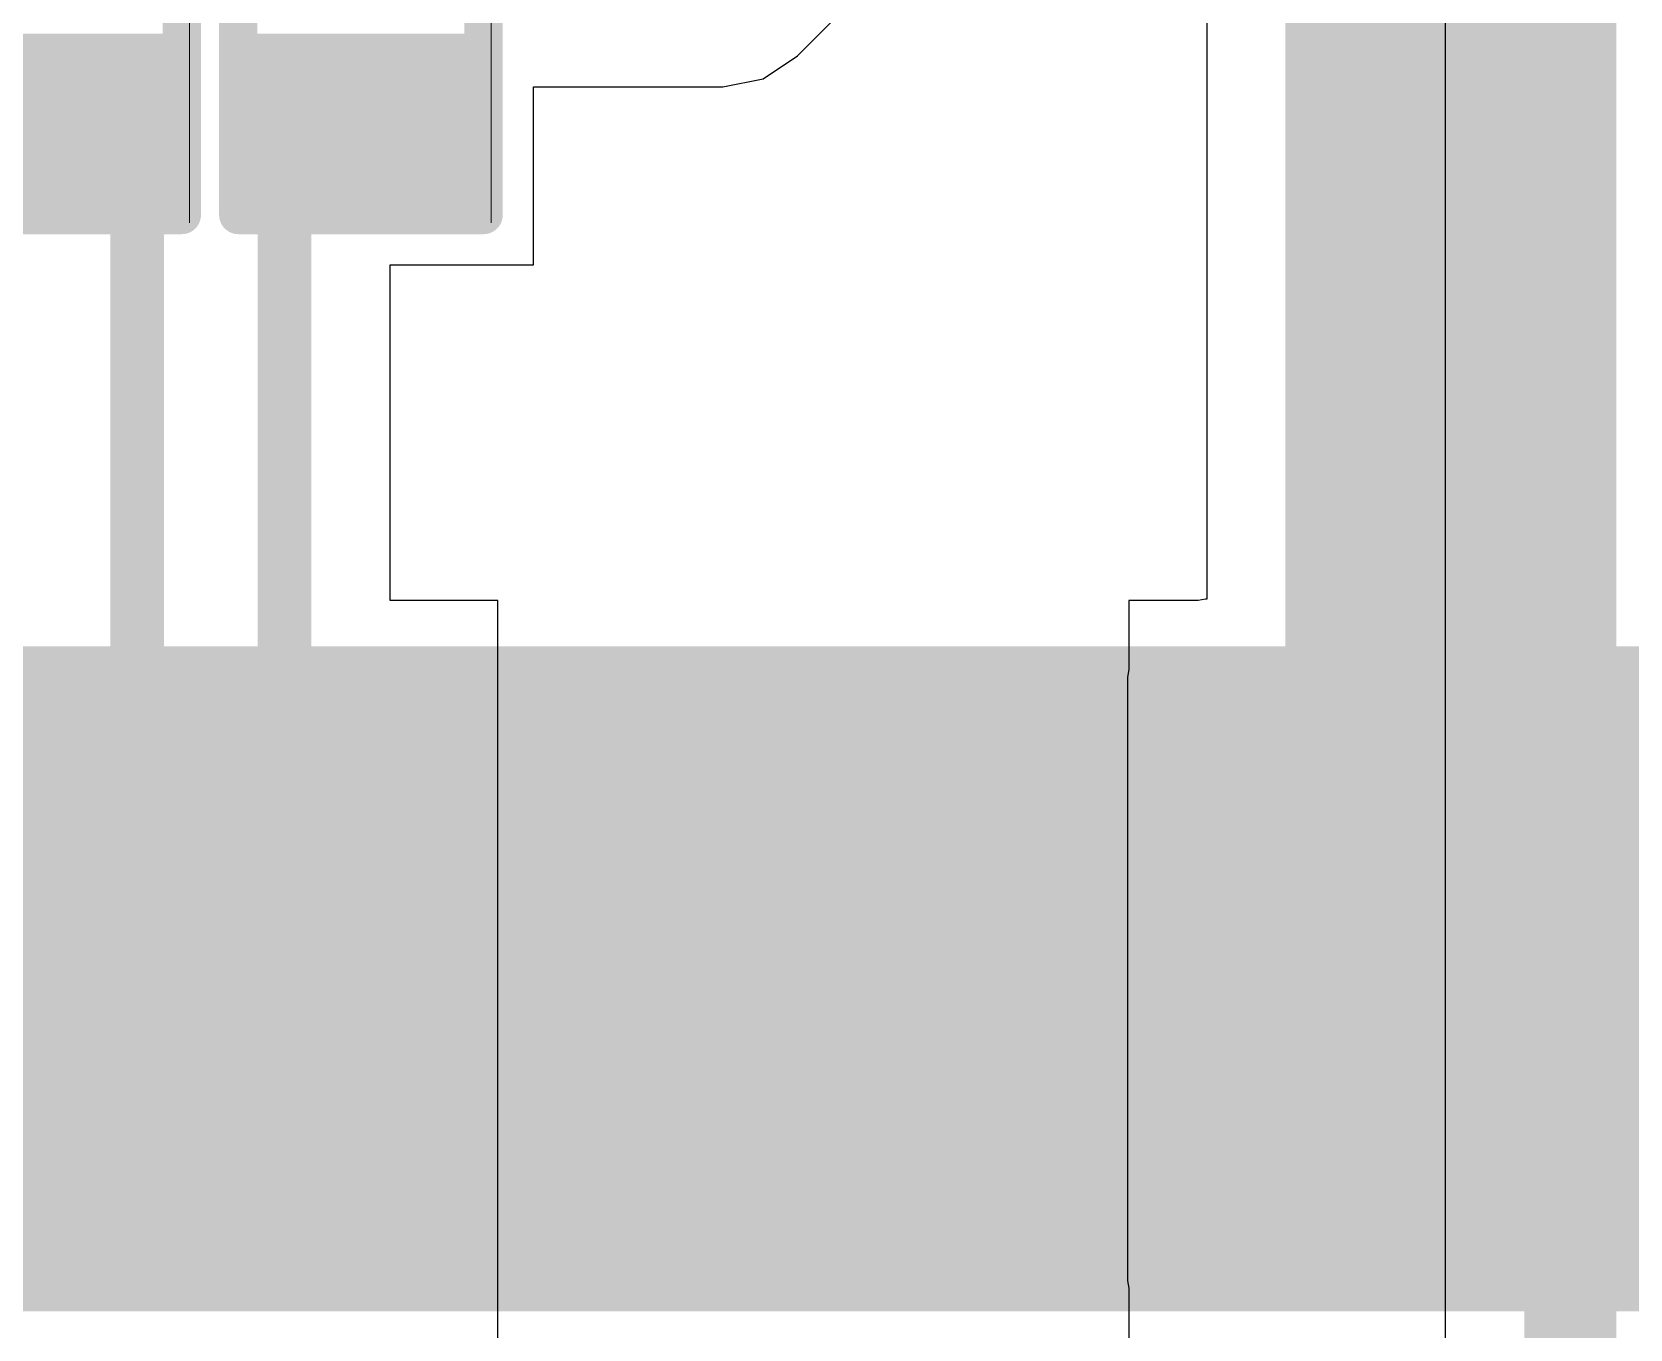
# Model space of a CAD drawing. Header units: inches. Extents: x -18 to 237, y -41 to 211.
# Drawn here: x 64.75 to 70.05, y 61.02 to 65.32 of the extents above; entities that cross this region are included whole.
import ezdxf

# ---------------------------------------------------------------- set-up
doc = ezdxf.new("R2010")
doc.units = ezdxf.units.IN
for name, color, linetype in [('Bottom Layer', 5, 'Continuous'), ('Top Layer', 1, 'Continuous'), ('Top Overlay', 2, 'Continuous'), ('Top Paste', 8, 'Continuous'), ('Top Solder', 216, 'Continuous')]:
    doc.layers.add(name, color=color, linetype=linetype)

# ---------------------------------------------------------------- blocks, each defined once
blk = doc.blocks.new('R___0402_37')
at = {"layer": 'Top Layer'}
for points in [[(-0.6985, -0.3175), (-0.6985, 0.3175), (-0.2413, 0.3175), (-0.2413, -0.3175)], [(0.2413, -0.3175), (0.2413, 0.3175), (0.6985, 0.3175), (0.6985, -0.3175)]]:
    blk.add_hatch(color=1, dxfattribs=at).paths.add_polyline_path(points)
at = {"layer": 'Top Paste'}
for points in [[(-0.6985, -0.3175), (-0.6985, 0.3175), (-0.2413, 0.3175), (-0.2413, -0.3175)], [(0.2413, -0.3175), (0.2413, 0.3175), (0.6985, 0.3175), (0.6985, -0.3175)]]:
    blk.add_hatch(color=8, dxfattribs=at).paths.add_polyline_path(points)
at = {"layer": 'Top Solder'}
for points in [[(-0.7535, -0.3725), (-0.7535, 0.3725), (-0.1863, 0.3725), (-0.1863, -0.3725)], [(0.1863, -0.3725), (0.1863, 0.3725), (0.7535, 0.3725), (0.7535, -0.3725)]]:
    blk.add_hatch(color=216, dxfattribs=at).paths.add_polyline_path(points)
at = {"layer": 'Top Overlay'}
for points in [[(-0.7874, 0.4064, 0.127, 0.127, 0), (0.7874, 0.4064, 0.127, 0.127, 0)], [(-0.7874, 0.4064, 0.127, 0.127, 0), (-0.7874, -0.4064, 0.127, 0.127, 0)], [(0.7874, 0.4064, 0.127, 0.127, 0), (0.7874, -0.4064, 0.127, 0.127, 0)], [(-0.7874, -0.4064, 0.127, 0.127, 0), (0.7874, -0.4064, 0.127, 0.127, 0)], [(-0.8128, -0.4318, 0.00323, 0.00323, 0), (0.8128, -0.4318, 0.00323, 0.00323, 0)]]:
    blk.add_lwpolyline(points, format="xyseb", dxfattribs=at)
for points in [[(-0.8191, 0.4064, 0.0635, 0.0635, 1), (-0.7556, 0.4064, 0.0635, 0.0635, 1)], [(-0.8191, 0.4064, 0.0635, 0.0635, 1), (-0.7556, 0.4064, 0.0635, 0.0635, 1)], [(0.7556, 0.4064, 0.0635, 0.0635, 1), (0.8191, 0.4064, 0.0635, 0.0635, 1)], [(0.7556, 0.4064, 0.0635, 0.0635, 1), (0.8191, 0.4064, 0.0635, 0.0635, 1)], [(-0.8191, -0.4064, 0.0635, 0.0635, 1), (-0.7556, -0.4064, 0.0635, 0.0635, 1)], [(-0.8191, -0.4064, 0.0635, 0.0635, 1), (-0.7556, -0.4064, 0.0635, 0.0635, 1)], [(0.7556, -0.4064, 0.0635, 0.0635, 1), (0.8191, -0.4064, 0.0635, 0.0635, 1)], [(0.7556, -0.4064, 0.0635, 0.0635, 1), (0.8191, -0.4064, 0.0635, 0.0635, 1)], [(-0.8136, -0.4318, 0.00161, 0.00161, 1), (-0.812, -0.4318, 0.00161, 0.00161, 1)], [(0.812, -0.4318, 0.00161, 0.00161, 1), (0.8136, -0.4318, 0.00161, 0.00161, 1)]]:
    blk.add_lwpolyline(points, format="xyseb", close=True, dxfattribs=at)
blk = doc.blocks.new('R___0402_38')
at = {"layer": 'Top Layer'}
for points in [[(-0.6985, -0.3175), (-0.6985, 0.3175), (-0.2413, 0.3175), (-0.2413, -0.3175)], [(0.2413, -0.3175), (0.2413, 0.3175), (0.6985, 0.3175), (0.6985, -0.3175)]]:
    blk.add_hatch(color=1, dxfattribs=at).paths.add_polyline_path(points)
at = {"layer": 'Top Paste'}
for points in [[(-0.6985, -0.3175), (-0.6985, 0.3175), (-0.2413, 0.3175), (-0.2413, -0.3175)], [(0.2413, -0.3175), (0.2413, 0.3175), (0.6985, 0.3175), (0.6985, -0.3175)]]:
    blk.add_hatch(color=8, dxfattribs=at).paths.add_polyline_path(points)
at = {"layer": 'Top Solder'}
for points in [[(-0.7535, -0.3725), (-0.7535, 0.3725), (-0.1863, 0.3725), (-0.1863, -0.3725)], [(0.1863, -0.3725), (0.1863, 0.3725), (0.7535, 0.3725), (0.7535, -0.3725)]]:
    blk.add_hatch(color=216, dxfattribs=at).paths.add_polyline_path(points)
at = {"layer": 'Top Overlay'}
for points in [[(-0.7874, 0.4064, 0.127, 0.127, 0), (0.7874, 0.4064, 0.127, 0.127, 0)], [(-0.7874, 0.4064, 0.127, 0.127, 0), (-0.7874, -0.4064, 0.127, 0.127, 0)], [(0.7874, 0.4064, 0.127, 0.127, 0), (0.7874, -0.4064, 0.127, 0.127, 0)], [(-0.7874, -0.4064, 0.127, 0.127, 0), (0.7874, -0.4064, 0.127, 0.127, 0)], [(-0.8128, -0.4318, 0.00323, 0.00323, 0), (0.8128, -0.4318, 0.00323, 0.00323, 0)]]:
    blk.add_lwpolyline(points, format="xyseb", dxfattribs=at)
for points in [[(-0.8191, 0.4064, 0.0635, 0.0635, 1), (-0.7556, 0.4064, 0.0635, 0.0635, 1)], [(-0.8191, 0.4064, 0.0635, 0.0635, 1), (-0.7556, 0.4064, 0.0635, 0.0635, 1)], [(0.7556, 0.4064, 0.0635, 0.0635, 1), (0.8191, 0.4064, 0.0635, 0.0635, 1)], [(0.7556, 0.4064, 0.0635, 0.0635, 1), (0.8191, 0.4064, 0.0635, 0.0635, 1)], [(-0.8191, -0.4064, 0.0635, 0.0635, 1), (-0.7556, -0.4064, 0.0635, 0.0635, 1)], [(-0.8191, -0.4064, 0.0635, 0.0635, 1), (-0.7556, -0.4064, 0.0635, 0.0635, 1)], [(0.7556, -0.4064, 0.0635, 0.0635, 1), (0.8191, -0.4064, 0.0635, 0.0635, 1)], [(0.7556, -0.4064, 0.0635, 0.0635, 1), (0.8191, -0.4064, 0.0635, 0.0635, 1)], [(-0.8136, -0.4318, 0.00161, 0.00161, 1), (-0.812, -0.4318, 0.00161, 0.00161, 1)], [(0.812, -0.4318, 0.00161, 0.00161, 1), (0.8136, -0.4318, 0.00161, 0.00161, 1)]]:
    blk.add_lwpolyline(points, format="xyseb", close=True, dxfattribs=at)
blk = doc.blocks.new('91304_99_052R2_105')
at = {"layer": 'Top Layer'}
for points in [[(5.7, 3.1), (5.1, 3.1), (5.1, 5.1), (5.7, 5.1)], [(6.5, 3.1), (5.9, 3.1), (5.9, 5.1), (6.5, 5.1)], [(7.3, 3.1), (6.7, 3.1), (6.7, 5.1), (7.3, 5.1)], [(8.1, 3.1), (7.5, 3.1), (7.5, 5.1), (8.1, 5.1)], [(8.9, 3.1), (8.3, 3.1), (8.3, 5.1), (8.9, 5.1)], [(9.7, 3.1), (9.1, 3.1), (9.1, 5.1), (9.7, 5.1)], [(10.5, 3.1), (9.9, 3.1), (9.9, 5.1), (10.5, 5.1)]]:
    blk.add_hatch(color=1, dxfattribs=at).paths.add_polyline_path(points)
at = {"layer": 'Top Paste'}
for points in [[(5.7, 3.1), (5.1, 3.1), (5.1, 5.1), (5.7, 5.1)], [(6.5, 3.1), (5.9, 3.1), (5.9, 5.1), (6.5, 5.1)], [(7.3, 3.1), (6.7, 3.1), (6.7, 5.1), (7.3, 5.1)], [(8.1, 3.1), (7.5, 3.1), (7.5, 5.1), (8.1, 5.1)], [(8.9, 3.1), (8.3, 3.1), (8.3, 5.1), (8.9, 5.1)], [(9.7, 3.1), (9.1, 3.1), (9.1, 5.1), (9.7, 5.1)], [(10.5, 3.1), (9.9, 3.1), (9.9, 5.1), (10.5, 5.1)]]:
    blk.add_hatch(color=8, dxfattribs=at).paths.add_polyline_path(points)
at = {"layer": 'Top Solder'}
for points in [[(5.8016, 2.9984), (4.9984, 2.9984), (4.9984, 5.2016), (5.8016, 5.2016)], [(6.6016, 2.9984), (5.7984, 2.9984), (5.7984, 5.2016), (6.6016, 5.2016)], [(7.4016, 2.9984), (6.5984, 2.9984), (6.5984, 5.2016), (7.4016, 5.2016)], [(8.2016, 2.9984), (7.3984, 2.9984), (7.3984, 5.2016), (8.2016, 5.2016)], [(9.0016, 2.9984), (8.1984, 2.9984), (8.1984, 5.2016), (9.0016, 5.2016)], [(9.8016, 2.9984), (8.9984, 2.9984), (8.9984, 5.2016), (9.8016, 5.2016)], [(10.6016, 2.9984), (9.7984, 2.9984), (9.7984, 5.2016), (10.6016, 5.2016)]]:
    blk.add_hatch(color=216, dxfattribs=at).paths.add_polyline_path(points)

msp = doc.modelspace()

# ---------------------------------------------------------------- hatches: boundary and pattern name
at = {"layer": 'Top Layer'}
for points in [[(66.2412, 61.1785), (68.4412, 61.1785), (68.4412, 63.1785), (66.2412, 63.1785)], [(68.6412, 61.1785), (70.0412, 61.1785), (70.0412, 63.1785), (68.6412, 63.1785)]]:
    msp.add_hatch(color=1, dxfattribs=at).paths.add_polyline_path(points)

# ---------------------------------------------------------------- linework, layer by layer
at = {"layer": 'Bottom Layer'}
msp.add_line((69.4356, 75.2482), (69.4356, 60.9208), dxfattribs=at)
msp.add_lwpolyline([(69.85, 54.8628, 0.3048, 0.3048, 0), (69.85, 75.4198, 0.3048, 0.3048, 0)], format="xyseb", dxfattribs=at)
at = {"layer": 'Top Layer'}
for p, q in [((68.6455, 73.5321), (68.6455, 63.4375)), ((67.2883, 65.2375), (67.862, 65.8112)), ((67.1749, 65.1617), (67.2883, 65.2375)), ((67.0411, 65.1351), (67.1749, 65.1617)), ((66.4135, 64.5449), (66.4135, 65.1351)), ((66.4135, 65.1351), (67.0411, 65.1351)), ((65.9385, 63.4325), (65.9385, 64.5449)), ((65.9385, 64.5449), (66.4135, 64.5449)), ((66.2952, 63.4325), (65.9385, 63.4325)), ((66.2952, 60.9245), (66.2952, 63.4325)), ((68.6162, 63.4325), (68.3872, 63.4325)), ((68.3872, 63.4325), (68.3872, 63.2035)), ((68.6412, 63.4375), (68.6162, 63.4325)), ((68.6455, 63.4375), (68.6412, 63.4375)), ((68.3872, 63.2035), (68.3822, 63.1785)), ((68.3822, 63.1785), (68.3822, 61.1785)), ((68.3822, 61.1785), (68.3872, 61.1535)), ((68.3872, 61.1535), (68.3872, 60.9245))]:
    msp.add_line(p, q, dxfattribs=at)
for points in [[(69.35, 61.6964, 0.889, 0.889, 0), (69.35, 86.228, 0.889, 0.889, 0)], [(64.842, 65.0275, 0.1778, 0.1778, 0), (64.9309, 65.0275, 0.1778, 0.1778, 0)], [(64.9309, 65.0275, 0.1778, 0.1778, 0), (65.0706, 64.8878, 0.1778, 0.1778, 0)], [(65.5888, 64.8632, 0.1778, 0.1778, 0), (65.7531, 65.0275, 0.1778, 0.1778, 0)], [(65.7531, 65.0275, 0.1778, 0.1778, 0), (65.842, 65.0275, 0.1778, 0.1778, 0)], [(65.0706, 64.7989, 0.1778, 0.1778, 0), (65.0706, 64.8878, 0.1778, 0.1778, 0)], [(65.5888, 62.3308, 0.1778, 0.1778, 0), (65.5888, 64.8632, 0.1778, 0.1778, 0)], [(65.0706, 64.7989, 0.1778, 0.1778, 0), (65.1001, 64.7694, 0.1778, 0.1778, 0)], [(65.1001, 62.3374, 0.1778, 0.1778, 0), (65.1001, 64.7694, 0.1778, 0.1778, 0)], [(64.9412, 62.1785, 0.1778, 0.1778, 0), (65.1001, 62.3374, 0.1778, 0.1778, 0)], [(65.5888, 62.3308, 0.1778, 0.1778, 0), (65.7412, 62.1785, 0.1778, 0.1778, 0)], [(67.273, 62.1103, 0.508, 0.508, 0), (67.3412, 62.1785, 0.508, 0.508, 0)]]:
    msp.add_lwpolyline(points, format="xyseb", dxfattribs=at)
for points in [[(64.7976, 65.0275, 0.0889, 0.0889, 1), (64.8865, 65.0275, 0.0889, 0.0889, 1)], [(64.8865, 65.0275, 0.0889, 0.0889, 1), (64.9754, 65.0275, 0.0889, 0.0889, 1)], [(64.8865, 65.0275, 0.0889, 0.0889, 1), (64.9754, 65.0275, 0.0889, 0.0889, 1)], [(65.7087, 65.0275, 0.0889, 0.0889, 1), (65.7976, 65.0275, 0.0889, 0.0889, 1)], [(65.7087, 65.0275, 0.0889, 0.0889, 1), (65.7976, 65.0275, 0.0889, 0.0889, 1)], [(65.7976, 65.0275, 0.0889, 0.0889, 1), (65.8865, 65.0275, 0.0889, 0.0889, 1)], [(65.0262, 64.8878, 0.0889, 0.0889, 1), (65.1151, 64.8878, 0.0889, 0.0889, 1)], [(65.0262, 64.8878, 0.0889, 0.0889, 1), (65.1151, 64.8878, 0.0889, 0.0889, 1)], [(65.5444, 64.8632, 0.0889, 0.0889, 1), (65.6333, 64.8632, 0.0889, 0.0889, 1)], [(65.5444, 64.8632, 0.0889, 0.0889, 1), (65.6333, 64.8632, 0.0889, 0.0889, 1)], [(65.0262, 64.7989, 0.0889, 0.0889, 1), (65.1151, 64.7989, 0.0889, 0.0889, 1)], [(65.0262, 64.7989, 0.0889, 0.0889, 1), (65.1151, 64.7989, 0.0889, 0.0889, 1)], [(65.0556, 64.7694, 0.0889, 0.0889, 1), (65.1445, 64.7694, 0.0889, 0.0889, 1)], [(65.0556, 64.7694, 0.0889, 0.0889, 1), (65.1445, 64.7694, 0.0889, 0.0889, 1)], [(65.0556, 62.3374, 0.0889, 0.0889, 1), (65.1445, 62.3374, 0.0889, 0.0889, 1)], [(65.0556, 62.3374, 0.0889, 0.0889, 1), (65.1445, 62.3374, 0.0889, 0.0889, 1)], [(65.5444, 62.3308, 0.0889, 0.0889, 1), (65.6333, 62.3308, 0.0889, 0.0889, 1)], [(65.5444, 62.3308, 0.0889, 0.0889, 1), (65.6333, 62.3308, 0.0889, 0.0889, 1)], [(67.2142, 62.1785, 0.254, 0.254, 1), (67.4682, 62.1785, 0.254, 0.254, 1)], [(67.146, 62.1103, 0.254, 0.254, 1), (67.4, 62.1103, 0.254, 0.254, 1)], [(64.8968, 62.1785, 0.0889, 0.0889, 1), (64.9857, 62.1785, 0.0889, 0.0889, 1)], [(65.6967, 62.1785, 0.0889, 0.0889, 1), (65.7856, 62.1785, 0.0889, 0.0889, 1)], [(69.1278, 61.6964, 0.4445, 0.4445, 1), (69.5723, 61.6964, 0.4445, 0.4445, 1)]]:
    msp.add_lwpolyline(points, format="xyseb", close=True, dxfattribs=at)

# ---------------------------------------------------------------- block references
at = {"rotation": 90}
for name, p in [('R___0402_38', (64.842, 65.4974)), ('R___0402_37', (65.842, 65.4974))]:
    msp.add_blockref(name, p, dxfattribs=at)
msp.add_blockref('91304_99_052R2_105', (59.5412, 58.0785))

doc.saveas('drawing.dxf')
